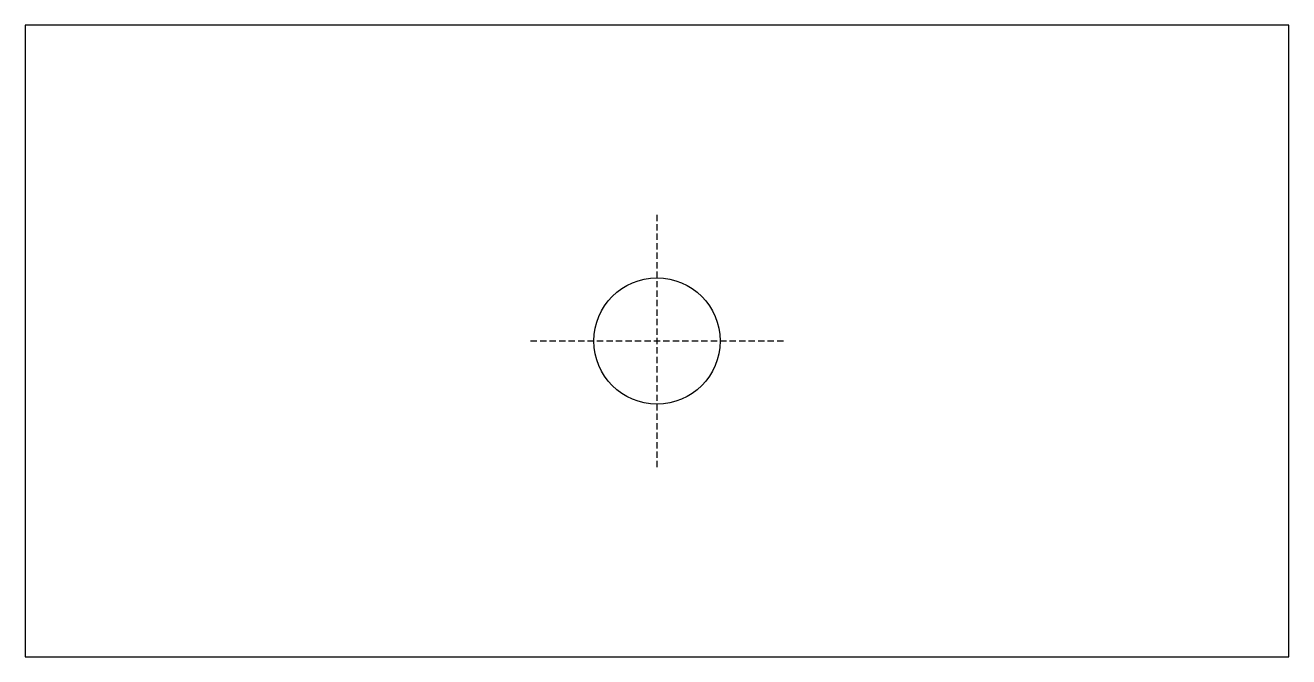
# Model space of a CAD drawing. Header units: millimetres. Extents: x 0 to 100, y 0 to 50.
import ezdxf

# ---------------------------------------------------------------- set-up
doc = ezdxf.new("R2010")
doc.units = ezdxf.units.MM
doc.linetypes.add('DASHED', pattern=[0.75, 0.5, -0.25])

msp = doc.modelspace()

# ---------------------------------------------------------------- linework, layer by layer
at = {"linetype": 'DASHED'}
for p, q in [((50, 15), (50, 35)), ((40, 25), (60, 25))]:
    msp.add_line(p, q, dxfattribs=at)
msp.add_lwpolyline([(0, 0), (100, 0), (100, 50), (0, 50)], close=True)
msp.add_circle((50, 25), 5)

doc.saveas('drawing.dxf')
